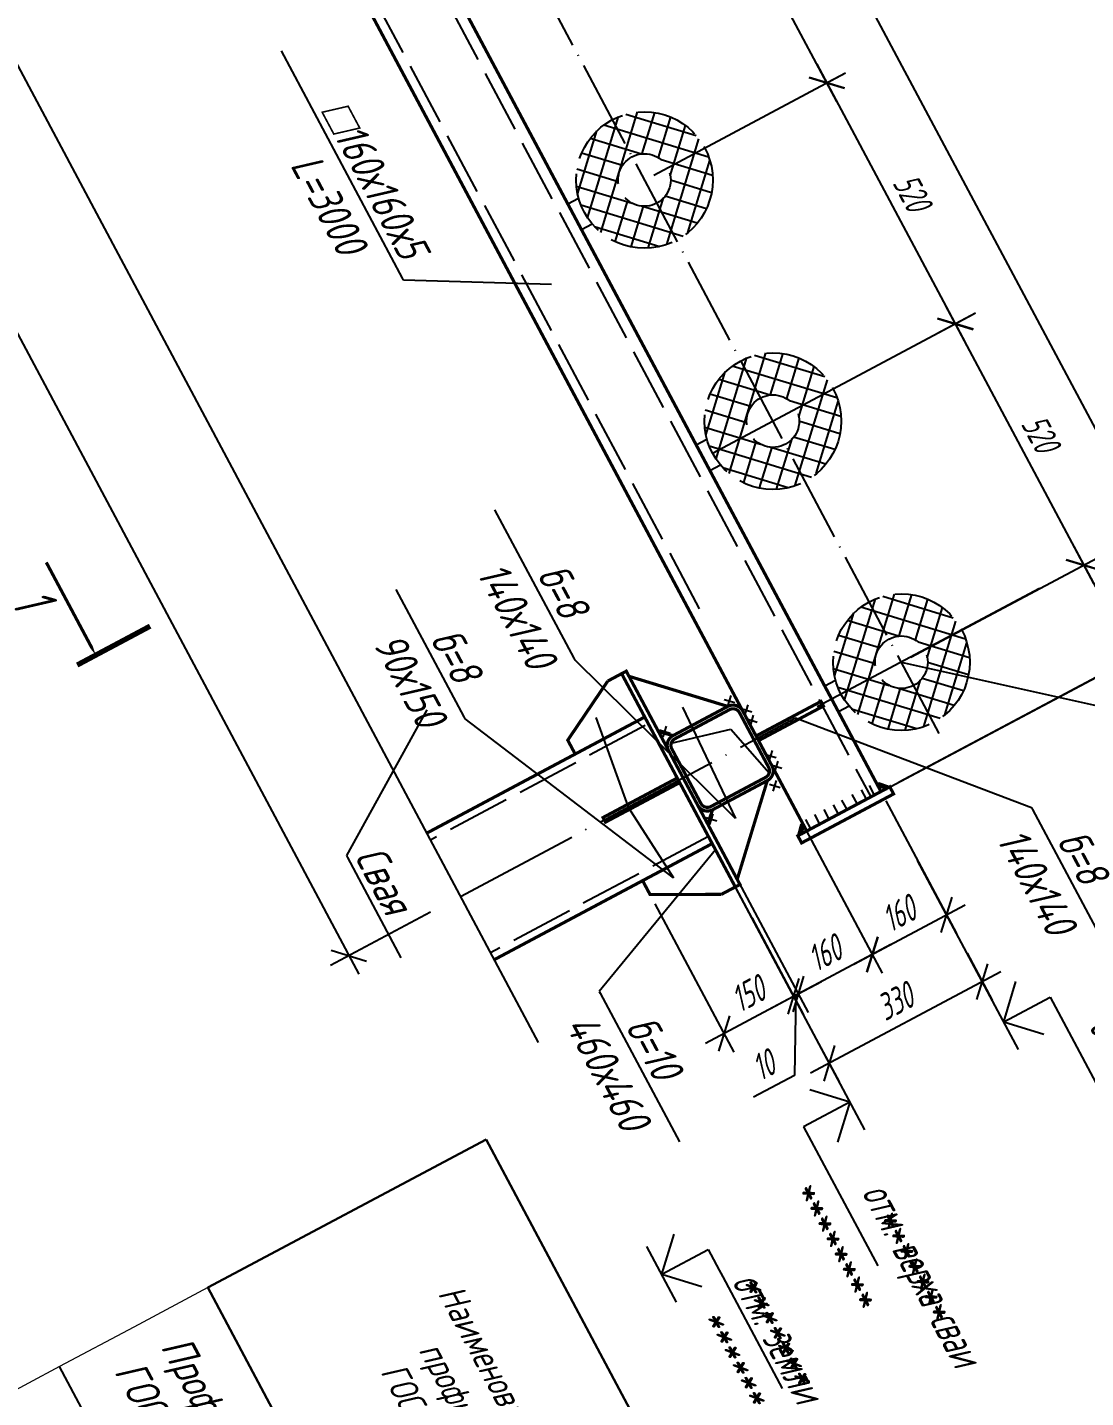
# Model space of a CAD drawing. Extents: x 5370511 to 5386565, y 1010429 to 1053793.
# Drawn here: x 5379282.2 to 5379382.9, y 1040914.9 to 1041045.3 of the extents above; entities that cross this region are included whole.
import ezdxf
from ezdxf import colors
from ezdxf.entities.mleader import LeaderData, LeaderLine
from ezdxf.enums import TextEntityAlignment as Align
from ezdxf.math import Vec2, Vec3

# ---------------------------------------------------------------- set-up
doc = ezdxf.new("R2010")
doc.units = 0
doc.header["$PDMODE"] = 32
doc.header["$PDSIZE"] = 0.3
doc.linetypes.add('ACAD_ISO02W100', pattern=[15, 12, -3])
doc.linetypes.add('ACAD_ISO04W100', pattern=[30, 24, -3, 0, -3])
doc.layers.get('0').update_dxf_attribs({"linetype": 'CONTINUOUS'})
doc.layers.get('DEFPOINTS').update_dxf_attribs({"linetype": 'CONTINUOUS'})
doc.layers.add('Строения', color=7, linetype='CONTINUOUS')
doc.styles.add('ГОСТ', font='gost_ful.shx', dxfattribs={"oblique": 15})
doc.styles.add('ГОСТ_НИПИ', font='gost_nipi.shx', dxfattribs={"oblique": 15})
doc.styles.add('ГОСТ_НИПИ_разм', font='gost_nipi.shx', dxfattribs={"width": 0.8, "oblique": 15, "height": 2.5})
doc.linetypes.add('земля', pattern='A,15,[35,ESKDSHAPES.SHX,S=1,R=0,X=0,Y=0],0.1', length=15.1)
doc.linetypes.add('Сварка3', pattern='A,2,[33,ESKDSHAPES.SHX,S=2,R=0,X=0,Y=0],2', length=4)
doc.dimstyles.new('Лист М20', dxfattribs={"dimtxt": 2.5, "dimasz": 2.5, "dimexe": 2, "dimexo": 1, "dimgap": 1, "dimtad": 1, "dimdec": 0, "dimlfac": 20, "dimzin": 0, "dimdsep": 46, "dimtxsty": 'ГОСТ_НИПИ_разм', "dimblk": 'OBLIQUE', "dimcen": 0.09, "dimdle": 2, "dimaunit": 1, "dimadec": 0, "dimazin": 0, "dimtfac": 1, "dimtdec": 0, "dimtofl": 0, "dimtmove": 1, "dimatfit": 3, "dimldrblk": 'NONE', "dimfxl": 1, "dimtolj": 1, "dimtzin": 0, "dimarcsym": 0})

# ---------------------------------------------------------------- blocks, each defined once
blk = doc.blocks.new('_Oblique')
at = {"color": 0, "linetype": 'ByBlock', "lineweight": -2}
blk.add_line((-0.5, -0.5), (0.5, 0.5), dxfattribs=at)
blk = doc.blocks.new('*D435')
at = {"color": 0, "lineweight": -2, "transparency": 16777216}
for p, q in [((5379294.61, 1041105.88), (5379324.88, 1041122.01)), ((5379394.59, 1040986.92), (5379322.17, 1041122.83)), ((5379365.14, 1040973.5), (5379395.41, 1040989.63))]:
    blk.add_line(p, q, dxfattribs=at)
at = {"layer": 'DEFPOINTS', "color": 0, "lineweight": 15, "transparency": 16777216}
for p in [(5379323.11, 1041121.07), (5379293.73, 1041105.41), (5379364.26, 1040973.03)]:
    blk.add_point(p, dxfattribs=at)
at = {"color": 0, "lineweight": -2, "transparency": 16777216, "xscale": 2.5, "yscale": 2.5, "zscale": 2.5}
for p, rotation in [((5379323.11, 1041121.07), 118.0491553040557), ((5379393.65, 1040988.69), 298.0491553040557)]:
    blk.add_blockref('_Oblique', p, dxfattribs=dict(at, rotation=rotation))
at = {"color": 0, "transparency": 16777216, "insert": (5379360.37, 1041055.94), "char_height": 2.5, "attachment_point": 5, "rotation": 298.0492, "style": 'ГОСТ_НИПИ_разм'}
blk.add_mtext('\\A1;3000', dxfattribs=at)
blk = doc.blocks.new('_None')
blk = doc.blocks.new('1')
at = {"ltscale": 0.35}
for p, q in [((3693.63, 708.17), (3694.38, 708.92)), ((3694.38, 708.17), (3693.63, 708.92))]:
    blk.add_line(p, q, dxfattribs=at)
blk = doc.blocks.new('*U421')
at = {"ltscale": 100}
for p, q in [((0, 0), (0, 5)), ((0, 0), (-2.83, 2.83)), ((0, 0), (2.83, 2.83)), ((-3, 0), (17.41, 0))]:
    blk.add_line(p, q, dxfattribs=at)
at = {"color": 1, "ltscale": 0.35, "insert": (-8.23, 9.9), "char_height": 3, "attachment_point": 3, "style": 'ГОСТ_НИПИ', "bg_fill": 3, "box_fill_scale": 1.5, "bg_fill_color": 256, "bg_fill_transparency": 0}
blk.add_mtext_dynamic_manual_height_columns('{\\C255;\\c16777215;*******}', width=12.6457, gutter_width=12.5, heights=[0], dxfattribs=at)
at = {"color": 1, "ltscale": 0.35, "insert": (-22.27, 4.26), "char_height": 3, "attachment_point": 3, "style": 'ГОСТ_НИПИ'}
blk.add_mtext_dynamic_manual_height_columns('{\\C255;\\c16777215;********}', width=16.2559, gutter_width=12.5, heights=[3.52], dxfattribs=at)
at = {"style": 'ГОСТ_НИПИ', "oblique": 15, "width": 0.8}
blk.add_attdef('СУФФИКС', (-22.35, 1.08), '', height=3, dxfattribs=at)
at = {"ltscale": 100}
blk.add_line((0, 5), (-15, 5), dxfattribs=at)
at = {"style": 'ГОСТ_НИПИ', "oblique": 15, "width": 0.8}
blk.add_attdef('УРОВЕНЬ', text='', height=3, dxfattribs=at).set_placement((-14.64, 7.98, -1), align=Align.MIDDLE)
blk = doc.blocks.new('*U422')
at = {"ltscale": 100}
for p, q in [((0, 0), (-2.83, -2.83)), ((0, 0), (0, -5)), ((0, 0), (2.83, -2.83)), ((-3, 0), (30.7, 0))]:
    blk.add_line(p, q, dxfattribs=at)
at = {"color": 1, "ltscale": 0.35, "insert": (-11.28, -0.1), "char_height": 3, "attachment_point": 3, "style": 'ГОСТ_НИПИ', "bg_fill": 3, "box_fill_scale": 1.5, "bg_fill_color": 256, "bg_fill_transparency": 0}
blk.add_mtext_dynamic_manual_height_columns('{\\C255;\\c16777215;*******}', width=12.6457, gutter_width=12.5, heights=[0], dxfattribs=at)
at = {"color": 1, "ltscale": 0.35, "insert": (-5.31, -5.74), "char_height": 3, "attachment_point": 3, "style": 'ГОСТ_НИПИ'}
blk.add_mtext_dynamic_manual_height_columns('{\\C255;\\c16777215;********}', width=16.2559, gutter_width=12.5, heights=[3.52], dxfattribs=at)
at = {"style": 'ГОСТ_НИПИ', "oblique": 15, "width": 0.8}
blk.add_attdef('СУФФИКС', (-5.39, -8.92), '', height=3, dxfattribs=at)
at = {"ltscale": 100}
blk.add_line((0, -5), (-15, -5), dxfattribs=at)
at = {"style": 'ГОСТ_НИПИ', "oblique": 15, "width": 0.8}
blk.add_attdef('УРОВЕНЬ', text='', height=3, dxfattribs=at).set_placement((-17.68, -2.02, -1), align=Align.MIDDLE)
blk = doc.blocks.new('*D438')
at = {"layer": 'DEFPOINTS', "color": 0, "lineweight": 15, "transparency": 16777216}
for p in [(5379363.42, 1040972.58), (5379356.34, 1040968.81), (5379362.6, 1040957.07)]:
    blk.add_point(p, dxfattribs=at)
at = {"layer": 'Строения', "color": 0, "lineweight": -2, "transparency": 16777216}
for p, q in [((5379363.89, 1040971.7), (5379370.61, 1040959.07)), ((5379356.81, 1040967.93), (5379363.54, 1040955.3)), ((5379371.44, 1040961.78), (5379360.83, 1040956.13))]:
    blk.add_line(p, q, dxfattribs=at)
at = {"layer": 'Строения', "color": 0, "lineweight": -2, "transparency": 16777216, "xscale": 2.5, "yscale": 2.5, "zscale": 2.5}
for p, rotation in [((5379369.67, 1040960.84), 28.04915530994105), ((5379362.6, 1040957.07), 208.0491553099411)]:
    blk.add_blockref('_Oblique', p, dxfattribs=dict(at, rotation=rotation))
at = {"layer": 'Строения', "color": 0, "transparency": 16777216, "insert": (5379365.08, 1040960.94), "char_height": 2.5, "attachment_point": 5, "rotation": 28.0492, "style": 'ГОСТ_НИПИ_разм'}
blk.add_mtext('\\A1;160', dxfattribs=at)
blk = doc.blocks.new('*D439')
at = {"color": 0, "lineweight": -2, "ltscale": 0.5, "transparency": 16777216}
for p, q in [((5379355.76, 1040969.9), (5379363.54, 1040955.3)), ((5379347.37, 1040968.68), (5379356.49, 1040951.55)), ((5379364.36, 1040958.01), (5379353.79, 1040952.37))]:
    blk.add_line(p, q, dxfattribs=at)
at = {"layer": 'DEFPOINTS', "color": 0, "lineweight": 15, "ltscale": 0.5, "transparency": 16777216}
for p in [(5379355.29, 1040970.78), (5379346.9, 1040969.56), (5379355.55, 1040953.32)]:
    blk.add_point(p, dxfattribs=at)
at = {"color": 0, "lineweight": -2, "ltscale": 0.5, "transparency": 16777216, "xscale": 2.5, "yscale": 2.5, "zscale": 2.5}
for p, rotation in [((5379362.6, 1040957.07), 28.04915530994105), ((5379355.55, 1040953.32), 208.0491553099411)]:
    blk.add_blockref('_Oblique', p, dxfattribs=dict(at, rotation=rotation))
at = {"color": 0, "ltscale": 0.5, "transparency": 16777216, "insert": (5379358.02, 1040957.18), "char_height": 2.5, "attachment_point": 5, "rotation": 28.0492, "style": 'ГОСТ_НИПИ_разм'}
blk.add_mtext('\\A1;160', dxfattribs=at)
blk = doc.blocks.new('*D440')
at = {"color": 0, "lineweight": -2, "ltscale": 0.5, "transparency": 16777216}
for p, q in [((5379346.93, 1040968.44), (5379356.05, 1040951.32)), ((5379347.37, 1040968.68), (5379356.49, 1040951.55)), ((5379355.55, 1040953.32), (5379357.76, 1040954.49)), ((5379355.11, 1040953.08), (5379352.91, 1040951.9)), ((5379355.55, 1040953.32), (5379355.11, 1040953.08)), ((5379355.33, 1040953.2), (5379355.19, 1040945.57)), ((5379355.19, 1040945.57), (5379351.29, 1040943.49))]:
    blk.add_line(p, q, dxfattribs=at)
at = {"layer": 'DEFPOINTS', "color": 0, "lineweight": 15, "ltscale": 0.5, "transparency": 16777216}
for p in [(5379346.46, 1040969.32), (5379346.9, 1040969.56), (5379355.11, 1040953.08)]:
    blk.add_point(p, dxfattribs=at)
at = {"color": 0, "lineweight": -2, "ltscale": 0.5, "transparency": 16777216, "xscale": 2.5, "yscale": 2.5, "zscale": 2.5}
for p, rotation in [((5379355.11, 1040953.08), 28.04915530994105), ((5379355.55, 1040953.32), 208.0491553099411)]:
    blk.add_blockref('_Oblique', p, dxfattribs=dict(at, rotation=rotation))
at = {"color": 0, "ltscale": 0.5, "transparency": 16777216, "insert": (5379352.19, 1040946.52), "char_height": 2.5, "attachment_point": 5, "rotation": 28.0492, "style": 'ГОСТ_НИПИ_разм'}
blk.add_mtext('\\A1;10', dxfattribs=at)
blk = doc.blocks.new('*D441')
at = {"color": 0, "lineweight": -2, "ltscale": 0.5, "transparency": 16777216}
for p, q in [((5379371.62, 1040957.19), (5379374, 1040952.71)), ((5379374.83, 1040955.42), (5379356.72, 1040945.77)), ((5379357.04, 1040949.43), (5379359.43, 1040944.95))]:
    blk.add_line(p, q, dxfattribs=at)
at = {"layer": 'DEFPOINTS', "color": 0, "lineweight": 15, "ltscale": 0.5, "transparency": 16777216}
for p in [(5379371.15, 1040958.08), (5379356.57, 1040950.31), (5379358.49, 1040946.71)]:
    blk.add_point(p, dxfattribs=at)
at = {"color": 0, "lineweight": -2, "ltscale": 0.5, "transparency": 16777216, "xscale": 2.5, "yscale": 2.5, "zscale": 2.5}
for p, rotation in [((5379373.06, 1040954.48), 28.04915530994105), ((5379358.49, 1040946.71), 208.0491553099411)]:
    blk.add_blockref('_Oblique', p, dxfattribs=dict(at, rotation=rotation))
at = {"color": 0, "ltscale": 0.5, "transparency": 16777216, "insert": (5379364.72, 1040952.58), "char_height": 2.5, "attachment_point": 5, "rotation": 28.0492, "style": 'ГОСТ_НИПИ_разм'}
blk.add_mtext('\\A1;330', dxfattribs=at)
blk = doc.blocks.new('*U419')
at = {"ltscale": 100}
for p, q in [((0, 0), (0, 5)), ((0, 0), (-2.83, 2.83)), ((0, 0), (2.83, 2.83)), ((3, 0), (-3, 0))]:
    blk.add_line(p, q, dxfattribs=at)
at = {"color": 1, "ltscale": 0.35, "insert": (4.07, 8.93), "char_height": 3, "attachment_point": 1, "style": 'ГОСТ_НИПИ', "bg_fill": 3, "box_fill_scale": 1.5, "bg_fill_color": 256, "bg_fill_transparency": 0}
blk.add_mtext_dynamic_manual_height_columns('{\\C255;\\c16777215;*******}', width=12.6457, gutter_width=12.5, heights=[0], dxfattribs=at)
at = {"color": 1, "ltscale": 0.35, "insert": (5.31, 4.26), "char_height": 3, "attachment_point": 1, "style": 'ГОСТ_НИПИ'}
blk.add_mtext_dynamic_manual_height_columns('{\\C255;\\c16777215;********}', width=16.2559, gutter_width=12.5, heights=[3.52], dxfattribs=at)
at = {"ltscale": 100}
blk.add_line((0, 5), (15, 5), dxfattribs=at)
at = {"style": 'ГОСТ_НИПИ', "oblique": 15, "width": 0.8}
blk.add_attdef('УРОВЕНЬ', text='', height=3, rotation=360, dxfattribs=at).set_placement((10.47, 7.01, -1), align=Align.MIDDLE)
blk.add_attdef('СУФФИКС', (5.39, 1.08), '', height=3, dxfattribs=at)
blk = doc.blocks.new('*U418')
at = {"lineweight": 30}
for p, q in [((0, 0), (185, 0)), ((0, -30), (0, 0)), ((40, -30), (0, -30))]:
    blk.add_line(p, q, dxfattribs=at)
at = {"lineweight": 20}
for p, q in [((0, -30), (0, -38)), ((0, -38), (0, -46)), ((0, -46), (0, -54)), ((0, -46), (0, -54))]:
    blk.add_line(p, q, dxfattribs=at)
at = {"lineweight": 20, "insert": (20, -14.2), "char_height": 2.5, "width": 40, "attachment_point": 5, "style": 'ГОСТ'}
blk.add_mtext('Наименование\\Pпрофиля\\PГОСТ, ТУ', dxfattribs=at)
blk = doc.blocks.new('*D428')
at = {"color": 0, "lineweight": -2, "transparency": 16777216}
for p, q in [((5379383.66, 1040992.37), (5379369.55, 1041018.86)), ((5379347.39, 1041004.79), (5379372.25, 1041018.04)), ((5379366.25, 1040985.36), (5379384.49, 1040995.07))]:
    blk.add_line(p, q, dxfattribs=at)
at = {"layer": 'DEFPOINTS', "color": 0, "lineweight": 15, "transparency": 16777216}
for p in [(5379370.49, 1041017.09), (5379346.51, 1041004.32), (5379365.36, 1040984.89)]:
    blk.add_point(p, dxfattribs=at)
at = {"color": 0, "lineweight": -2, "transparency": 16777216, "xscale": 2.5, "yscale": 2.5, "zscale": 2.5}
for p, rotation in [((5379370.49, 1041017.09), 118.0491553040557), ((5379382.72, 1040994.13), 298.0491553040557)]:
    blk.add_blockref('_Oblique', p, dxfattribs=dict(at, rotation=rotation))
at = {"color": 0, "transparency": 16777216, "insert": (5379378.59, 1041006.67), "char_height": 2.5, "attachment_point": 5, "rotation": 298.0492, "style": 'ГОСТ_НИПИ_разм'}
blk.add_mtext('\\A1;520', dxfattribs=at)
blk = doc.blocks.new('*D429')
at = {"color": 0, "lineweight": -2, "transparency": 16777216}
for p, q in [((5379381.78, 1040995.9), (5379388.35, 1040983.57)), ((5379366.25, 1040985.36), (5379384.49, 1040995.07)), ((5379364.31, 1040973.03), (5379389.17, 1040986.28))]:
    blk.add_line(p, q, dxfattribs=at)
at = {"layer": 'DEFPOINTS', "color": 0, "lineweight": 15, "transparency": 16777216}
for p in [(5379365.36, 1040984.89), (5379387.41, 1040985.34), (5379363.43, 1040972.56)]:
    blk.add_point(p, dxfattribs=at)
at = {"color": 0, "lineweight": -2, "transparency": 16777216, "xscale": 2.5, "yscale": 2.5, "zscale": 2.5}
for p, rotation in [((5379382.72, 1040994.13), 118.0491553040557), ((5379387.41, 1040985.34), 298.0491553040557)]:
    blk.add_blockref('_Oblique', p, dxfattribs=dict(at, rotation=rotation))
at = {"color": 0, "transparency": 16777216, "insert": (5379387.05, 1040990.79), "char_height": 2.5, "attachment_point": 5, "rotation": 298.0492, "style": 'ГОСТ_НИПИ_разм'}
blk.add_mtext('\\A1;200', dxfattribs=at)
blk = doc.blocks.new('*D430')
at = {"color": 0, "lineweight": -2, "transparency": 16777216}
for p, q in [((5379341.8, 1041031.25), (5379360.04, 1041040.97)), ((5379357.33, 1041041.79), (5379371.44, 1041015.32)), ((5379372.41, 1041018.1), (5379368.73, 1041016.14))]:
    blk.add_line(p, q, dxfattribs=at)
at = {"layer": 'DEFPOINTS', "color": 0, "lineweight": 15, "transparency": 16777216}
for p in [(5379340.91, 1041030.78), (5379373.29, 1041018.57), (5379370.5, 1041017.08)]:
    blk.add_point(p, dxfattribs=at)
at = {"color": 0, "lineweight": -2, "transparency": 16777216, "xscale": 2.5, "yscale": 2.5, "zscale": 2.5}
for p, rotation in [((5379358.27, 1041040.03), 118.0491553040557), ((5379370.5, 1041017.08), 298.0491553040557)]:
    blk.add_blockref('_Oblique', p, dxfattribs=dict(at, rotation=rotation))
at = {"color": 0, "transparency": 16777216, "insert": (5379366.37, 1041029.61), "char_height": 2.5, "attachment_point": 5, "rotation": 298.0492, "style": 'ГОСТ_НИПИ_разм'}
blk.add_mtext('\\A1;520', dxfattribs=at)
blk = doc.blocks.new('*D431')
at = {"color": 0, "lineweight": -2, "transparency": 16777216}
for p, q in [((5379359.21, 1041038.26), (5379345.1, 1041064.74)), ((5379329.57, 1041054.19), (5379347.81, 1041063.91)), ((5379358.37, 1041040.08), (5379360.04, 1041040.97))]:
    blk.add_line(p, q, dxfattribs=at)
at = {"layer": 'DEFPOINTS', "color": 0, "lineweight": 15, "transparency": 16777216}
for p in [(5379346.05, 1041062.97), (5379328.69, 1041053.72), (5379357.49, 1041039.61)]:
    blk.add_point(p, dxfattribs=at)
at = {"color": 0, "lineweight": -2, "transparency": 16777216, "xscale": 2.5, "yscale": 2.5, "zscale": 2.5}
for p, rotation in [((5379346.05, 1041062.97), 118.0491553040557), ((5379358.27, 1041040.03), 298.0491553040557)]:
    blk.add_blockref('_Oblique', p, dxfattribs=dict(at, rotation=rotation))
at = {"color": 0, "transparency": 16777216, "insert": (5379354.14, 1041052.56), "char_height": 2.5, "attachment_point": 5, "rotation": 298.0492, "style": 'ГОСТ_НИПИ_разм'}
blk.add_mtext('\\A1;520', dxfattribs=at)
blk = doc.blocks.new('*D433')
at = {"color": 0, "lineweight": -2, "transparency": 16777216}
for p, q in [((5379341.92, 1040961.89), (5379349.43, 1040947.79)), ((5379351.15, 1040960.52), (5379356.05, 1040951.32)), ((5379356.88, 1040954.02), (5379346.73, 1040948.61))]:
    blk.add_line(p, q, dxfattribs=at)
at = {"layer": 'DEFPOINTS', "color": 0, "lineweight": 15, "transparency": 16777216}
for p in [(5379341.45, 1040962.77), (5379350.68, 1040961.41), (5379348.49, 1040949.55)]:
    blk.add_point(p, dxfattribs=at)
at = {"color": 0, "lineweight": -2, "transparency": 16777216, "xscale": 2.5, "yscale": 2.5, "zscale": 2.5}
for p, rotation in [((5379355.11, 1040953.08), 28.04915530994105), ((5379348.49, 1040949.55), 208.0491553099411)]:
    blk.add_blockref('_Oblique', p, dxfattribs=dict(at, rotation=rotation))
at = {"color": 0, "transparency": 16777216, "insert": (5379350.74, 1040953.3), "char_height": 2.5, "attachment_point": 5, "rotation": 28.0492, "style": 'ГОСТ_НИПИ_разм'}
blk.add_mtext('\\A1;150', dxfattribs=at)
blk = doc.blocks.new('*D1070')
at = {"color": 0, "lineweight": -2, "transparency": 16777216}
for p, q in [((5379249.08, 1041095.23), (5379239.56, 1041090.16)), ((5379240.38, 1041092.86), (5379313.73, 1040955.19)), ((5379320.55, 1040961.09), (5379311.03, 1040956.02))]:
    blk.add_line(p, q, dxfattribs=at)
at = {"layer": 'DEFPOINTS', "color": 0, "lineweight": 15, "transparency": 16777216}
for p in [(5379249.96, 1041095.7), (5379321.43, 1040961.56), (5379312.79, 1040956.96)]:
    blk.add_point(p, dxfattribs=at)
at = {"color": 0, "lineweight": -2, "transparency": 16777216, "xscale": 2.5, "yscale": 2.5, "zscale": 2.5}
for p, rotation in [((5379241.32, 1041091.1), 118.0491553040555), ((5379312.79, 1040956.96), 298.0491553040555)]:
    blk.add_blockref('_Oblique', p, dxfattribs=dict(at, rotation=rotation))
at = {"color": 0, "transparency": 16777216, "insert": (5379279.04, 1041025.09), "char_height": 2.5, "attachment_point": 5, "rotation": 298.0492, "style": 'ГОСТ_НИПИ_разм'}
blk.add_mtext('\\A1;3040', dxfattribs=at)

msp = doc.modelspace()

# ---------------------------------------------------------------- hatches: boundary and pattern name
h = msp.add_hatch()
h.set_pattern_fill('ANSI37', color=253, scale=0.5, angle=-61.95084)
h.set_pattern_definition([(343.049155, (5380943.2475, 1043568.6107), (0.4628375, 1.5185314), []), (73.049155, (5380943.2475, 1043568.6107), (-1.5185314, 0.4628375), [])])
h.paths.add_polyline_path([(5379337.849, 1041036.529, 1), (5379343.962, 1041025.056, 1)])
h.paths.add_polyline_path([(5379342.081, 1041028.586, -1), (5379339.73, 1041032.999, -1)], flags=16)
h = msp.add_hatch()
h.set_pattern_fill('ANSI37', color=253, scale=0.5, angle=-61.95084)
h.set_pattern_definition([(343.049155, (5380955.4638, 1043545.678), (0.4628375, 1.5185314), []), (73.049155, (5380955.4638, 1043545.678), (-1.5185314, 0.4628375), [])])
h.paths.add_polyline_path([(5379350.065, 1041013.596, 1), (5379356.178, 1041002.123, 1)])
h.paths.add_polyline_path([(5379354.297, 1041005.654, -1), (5379351.946, 1041010.066, -1)], flags=16)
h = msp.add_hatch()
h.set_pattern_fill('ANSI37', color=253, scale=0.5, angle=-61.95084)
h.set_pattern_definition([(343.049155, (5380967.6994, 1043522.7184), (0.4628375, 1.5185314), []), (73.049155, (5380967.6994, 1043522.7184), (-1.5185314, 0.4628375), [])])
h.paths.add_polyline_path([(5379362.301, 1040990.637, 1), (5379368.414, 1040979.164, 1)])
h.paths.add_polyline_path([(5379366.533, 1040982.694, -1), (5379364.182, 1040987.107, -1)], flags=16)

# ---------------------------------------------------------------- linework, layer by layer
at = {"linetype": 'ACAD_ISO04W100', "ltscale": 0.35}
msp.add_line((5379368.964, 1040978.115), (5379300.425, 1041106.887), dxfattribs=at)
at = {"linetype": 'ACAD_ISO04W100'}
msp.add_line((5379357.338, 1040980.672), (5379378.501, 1040991.948), dxfattribs=at)
at = {"linetype": 'Сварка3', "lineweight": 9, "ltscale": 0.5}
for p, q in [((5379342.695, 1040977.447), (5379339.445, 1040983.546)), ((5379357.715, 1040981.157), (5379351.537, 1040977.865)), ((5379340.932, 1040979.664), (5379334.325, 1040976.144)), ((5379348.847, 1040980.681), (5379343.596, 1040977.883)), ((5379351.772, 1040977.424), (5379357.95, 1040980.715))]:
    msp.add_line(p, q, dxfattribs=at)
at = {"linetype": 'ACAD_ISO04W100', "ltscale": 0.5}
msp.add_line((5379323.405, 1040962.592), (5379355.303, 1040979.588), dxfattribs=at)
for p, q in [((5379343.464, 1040977.184), (5379349.122, 1040978.524)), ((5379349.122, 1040978.524), (5379352.785, 1040974.343)), ((5379304.07, 1040882.546), (5379285.261, 1040917.847))]:
    msp.add_line(p, q)
at = {"ltscale": 0.35}
for p, q in [((5379362.794, 1040972.248), (5379362.315, 1040973.147)), ((5379360.191, 1040970.862), (5379359.712, 1040971.76)), ((5379361.174, 1040971.385), (5379360.695, 1040972.284)), ((5379362.05, 1040971.852), (5379361.571, 1040972.751)), ((5379357.615, 1040969.489), (5379357.137, 1040970.388)), ((5379358.492, 1040969.956), (5379358.013, 1040970.855)), ((5379359.368, 1040970.423), (5379358.889, 1040971.322)), ((5379356.739, 1040969.022), (5379356.26, 1040969.921))]:
    msp.add_line(p, q, dxfattribs=at)
at = {"linetype": 'ACAD_ISO02W100', "ltscale": 0.5}
for points in [[(5379276.309, 1041121.033), (5379346.82, 1040988.695)], [(5379283.45, 1041120.342), (5379362.452, 1040972.067)]]:
    msp.add_lwpolyline(points, dxfattribs=at)
at = {"ltscale": 0.5}
for points, const_width in [([(5379283.905, 1041104.799), (5379356.357, 1040968.819), (5379363.417, 1040972.581), (5379309.819, 1041073.176)], 0.3), ([(5379339.445, 1040983.546), (5379339.445, 1040983.546), (5379348.847, 1040980.681), (5379348.847, 1040980.681), (5379343.64, 1040977.906), (5379342.258, 1040978.268)], 0.3), ([(5379363.106, 1040973.26), (5379364.089, 1040972.922)], 0.5), ([(5379355.967, 1040969.456), (5379355.699, 1040968.452)], 0.5)]:
    msp.add_lwpolyline(points, dxfattribs=dict(at, const_width=const_width))
at = {"color": 253}
for points in [[(5379334.65, 1041029.026), (5379333.636, 1041028.485)], [(5379335.95, 1041026.586), (5379334.936, 1041026.046)], [(5379346.866, 1041006.093), (5379345.853, 1041005.553)], [(5379348.166, 1041003.654), (5379347.152, 1041003.114)], [(5379359.102, 1040983.133), (5379358.088, 1040982.593)], [(5379360.402, 1040980.694), (5379359.388, 1040980.154)]]:
    msp.add_lwpolyline(points, dxfattribs=at)
at = {"ltscale": 0.35}
msp.add_lwpolyline([(5379288.706, 1040985.559, 0, 1.76, 0), (5379286.355, 1040989.972, 0.3, 0.3, 0), (5379284.004, 1040994.384, 0.3, 0.3, 0)], format="xyseb", dxfattribs=at)
at = {"ltscale": 0.35, "const_width": 0.5}
msp.add_lwpolyline([(5379293.882, 1040988.317), (5379286.941, 1040984.618)], dxfattribs=at)
at = {"color": 0, "linetype": 'ByBlock', "lineweight": -2, "ltscale": 100, "const_width": 0.3}
for points in [[(5379352.609, 1040973.62), (5379347.402, 1040970.846, -0.4142136), (5379345.982, 1040971.279), (5379343.207, 1040976.486, -0.4142136), (5379343.64, 1040977.906), (5379348.847, 1040980.681, -0.4142136), (5379350.268, 1040980.248), (5379353.042, 1040975.041, -0.4142136)], [(5379352.444, 1040973.929), (5379347.237, 1040971.155, -0.4142136), (5379346.29, 1040971.444), (5379343.516, 1040976.651, -0.4142136), (5379343.805, 1040977.597), (5379349.012, 1040980.372, -0.4142136), (5379349.959, 1040980.083), (5379352.733, 1040974.876, -0.4142136)]]:
    msp.add_lwpolyline(points, format="xyb", close=True, dxfattribs=at)
at = {"const_width": 0.3}
msp.add_lwpolyline([(5379357.95, 1040980.715), (5379357.715, 1040981.157), (5379351.537, 1040977.865), (5379351.772, 1040977.424)], close=True, dxfattribs=at)
at = {"ltscale": 0.5, "const_width": 0.3}
msp.add_lwpolyline([(5379355.508, 1040968.366), (5379355.87, 1040967.687), (5379364.622, 1040972.35), (5379364.26, 1040973.029)], close=True, dxfattribs=at)
at = {"color": 253, "linetype": 'ACAD_ISO02W100', "ltscale": 0.5}
for centre, radius in [((5379340.913, 1041030.778), 6.5), ((5379340.913, 1041030.778), 2.5), ((5379353.139, 1041007.832), 6.5), ((5379353.139, 1041007.832), 2.5), ((5379365.365, 1040984.886), 6.5), ((5379365.365, 1040984.886), 2.5)]:
    msp.add_circle(centre, radius, dxfattribs=at)
at = {"layer": 'Строения', "linetype": 'земля'}
msp.add_line((5379241.86, 1041115.638), (5379330.801, 1040948.71), dxfattribs=at)
at = {"layer": 'Строения', "const_width": 0.3}
for points in [[(5379338.745, 1040983.797), (5379337.422, 1040983.091)], [(5379340.944, 1040979.671), (5379334.325, 1040976.144), (5379333.619, 1040977.468), (5379337.422, 1040983.091)]]:
    msp.add_lwpolyline(points, dxfattribs=at)

# ---------------------------------------------------------------- block references
at = {"xscale": -1, "rotation": 298.0491553101125}
for p in [(5380460.718, 1037387.894), (5380462.325, 1037387.023), (5380462.855, 1037386.029), (5380454.567, 1037384.989), (5380464.65, 1037382.66), (5380465.184, 1037381.658), (5380465.022, 1037379.817)]:
    msp.add_blockref('1', p, dxfattribs=at)
at = {"layer": 'Строения'}
ref = msp.add_blockref('*U421', (5379375.096, 1040950.662), dxfattribs=dict(at, xscale=-1, rotation=298.0491553101125))
ref.add_attrib('УРОВЕНЬ', 'отм. верха опоры', dxfattribs={"layer": '0', "height": 3, "rotation": 298.04916, "style": 'ГОСТ_НИПИ', "oblique": 15, "width": 0.8}).set_placement((5379389.023, 1040941.497, -1), align=Align.MIDDLE)

# ---------------------------------------------------------------- texts
at = {"style": 'ГОСТ', "oblique": 15, "width": 0.8}
msp.add_text('1', height=4, rotation=298.04916, dxfattribs=at).set_placement((5379280.612, 1040990.58))
note = msp.add_mtext_dynamic_manual_height_columns('Профиль замкнутый \\P', width=34.37434, gutter_width=0, heights=[10.544, 0], dxfattribs=dict(insert=(5379297.479, 1040921.15), char_height=3, attachment_point=1, rotation=298.04916, style='ГОСТ_НИПИ'))
for column, words in zip(note.columns.linked_columns, ['ГОСТ 30245-2003']):
    column.text = words

# ---------------------------------------------------------------- dimensions: what is measured, and where the dimension line sits
for base, p1, p2, angle, picture, middle in [((5379323.112, 1041121.069), (5379364.26, 1040973.029), (5379293.725, 1041105.411), 118.04916, '*D435', (5379360.365, 1041055.936)), ((5379312.792, 1040956.958), (5379249.963, 1041095.703), (5379321.434, 1040961.563), 298.04916, '*D1070', (5379279.042, 1041025.086)), ((5379346.045, 1041062.973), (5379357.488, 1041039.61), (5379328.687, 1041053.724), 298.04916, '*D431', (5379354.144, 1041052.558)), ((5379370.497, 1041017.08), (5379340.913, 1041030.778), (5379373.289, 1041018.568), 298.04916, '*D430', (5379366.37, 1041029.612)), ((5379370.489, 1041017.095), (5379365.365, 1040984.886), (5379346.512, 1041004.32), 298.04916, '*D428', (5379378.592, 1041006.673))]:
    dim = msp.add_linear_dim(base=base, p1=p1, p2=p2, angle=angle, dimstyle='Лист М20')
    dim.commit()
    dim.dimension.update_dxf_attribs({"geometry": picture, "text_midpoint": middle})
dim = msp.add_linear_dim(base=(5379387.409, 1040985.339), p1=(5379365.365, 1040984.886), p2=(5379363.432, 1040972.563), angle=118.04916, text='200', dimstyle='Лист М20')
dim.commit()
dim.dimension.update_dxf_attribs({"geometry": '*D429', "text_midpoint": (5379385.066, 1040989.736), "dimtype": 160})

# ---------------------------------------------------------------- leaders
at = {"ltscale": 0.35}
ml = msp.add_multileader_mtext('Standard', dxfattribs=at)
ml.set_content('{\\fArial|b0|i0|c204|p34;□}160х160х5\\PL=3000', color=256, style='ГОСТ_НИПИ')
ml.set_leader_properties()
ml.set_arrow_properties(name='NONE')
ml.build(insert=Vec2(0, 0))
ml.multileader.update_dxf_attribs({"text_left_attachment_type": 6, "text_right_attachment_type": 6, "dogleg_length": 0.2, "arrow_head_size": 0.2})
ctx = ml.context
ctx.base_point, ctx.char_height, ctx.arrow_head_size, ctx.landing_gap_size, ctx.plane_origin, ctx.plane_x_axis, ctx.plane_y_axis = Vec3(5379306.889, 1041042.093), 3, 0.2, 0.2, Vec3(5379437.915, 1040850.329), Vec3(0.4702289, -0.8825445), Vec3(0.8825445, 0.4702289)
ctx.left_attachment, ctx.right_attachment, ctx.text_align_type = 6, 6, 1
notes = []
notes.append((ctx, [(0, (1, 1, 0), (5379317.992, 1041021.255), (-0.4702289, 0.8825445), 0.2, [(0, [(5379332.062, 1041020.833)], 0, [])])]))
ctx.mtext.insert, ctx.mtext.text_direction, ctx.mtext.rotation, ctx.mtext.alignment, ctx.mtext.flow_direction = Vec3(5379316.59, 1041031.541), Vec3(0.4702289, -0.8825445), 5.2019391, 2, 5
ml = msp.add_multileader_mtext('Standard')
ml.set_content('Свая ', color=256, style='ГОСТ_НИПИ')
ml.set_leader_properties()
ml.set_arrow_properties(name='NONE')
ml.build(insert=Vec2(0, 0))
ml.multileader.update_dxf_attribs({"text_left_attachment_type": 6, "text_right_attachment_type": 6, "dogleg_length": 0.2, "arrow_head_size": 0.2})
ctx = ml.context
ctx.base_point, ctx.char_height, ctx.arrow_head_size, ctx.landing_gap_size, ctx.plane_origin, ctx.plane_x_axis, ctx.plane_y_axis = Vec3(5379312.649, 1040966.305), 3, 0.2, 0.2, Vec3(5379296.661, 1040970.225), Vec3(0.4702289, -0.8825445), Vec3(0.8825445, 0.4702289)
ctx.left_attachment, ctx.right_attachment = 6, 6
notes.append((ctx, [(0, (1, 1, 0), (5379312.555, 1040966.481), (0.4702289, -0.8825445), 0.2, [(0, [(5379320.219, 1040980.346)], 0, [])])]))
ctx.mtext.insert, ctx.mtext.text_direction, ctx.mtext.rotation, ctx.mtext.flow_direction = Vec3(5379315.92, 1040967.821), Vec3(0.4702289, -0.8825445), 5.2019391, 5
for ctx, leaders in notes:
    for number, flags, end, landing, length, lines in leaders:
        leader = LeaderData()
        leader.index, (leader.has_last_leader_line, leader.has_dogleg_vector, leader.attachment_direction) = number, flags
        leader.last_leader_point, leader.dogleg_vector, leader.dogleg_length = Vec3(end), Vec3(landing), length
        for number, points, colour, breaks in lines:
            line = LeaderLine()
            line.index, line.vertices, line.color, line.breaks = number, Vec3.list(points), colors.encode_raw_color(colour), breaks
            leader.lines.append(line)
        ctx.leaders.append(leader)

# ---------------------------------------------------------------- next in the draw order: block references
at = {"layer": 'Строения'}
ref = msp.add_blockref('*U422', (5379360.467, 1040943.03), dxfattribs=dict(at, xscale=-1, rotation=298.0491553101125))
ref.add_attrib('УРОВЕНЬ', 'отм. верха сваи', dxfattribs={"layer": '0', "height": 3, "rotation": 298.04916, "style": 'ГОСТ_НИПИ', "oblique": 15, "width": 0.8}).set_placement((5379367, 1040926.476, -1), align=Align.MIDDLE)

# ---------------------------------------------------------------- next in the draw order: linework, layer by layer
at = {"linetype": 'ACAD_ISO02W100', "ltscale": 0.5}
for p, q in [((5379340.992, 1040978.848), (5379320.551, 1040967.949)), ((5379347.01, 1040968.285), (5379326.259, 1040957.236))]:
    msp.add_line(p, q, dxfattribs=at)
at = {"linetype": 'Сварка3', "lineweight": 9, "ltscale": 0.5}
for p, q in [((5379344.036, 1040973.868), (5379336.975, 1040970.106)), ((5379337.21, 1040969.665), (5379344.271, 1040973.427)), ((5379347.402, 1040970.846), (5379352.609, 1040973.62)), ((5379349.945, 1040963.84), (5379346.639, 1040970.045)), ((5379340.743, 1040964.097), (5379347.362, 1040967.624))]:
    msp.add_line(p, q, dxfattribs=at)
at = {"const_width": 0.3}
for points in [[(5379339.187, 1040984.032), (5379350.002, 1040963.733), (5379349.561, 1040963.498), (5379338.745, 1040983.797)], [(5379344.271, 1040973.427), (5379344.036, 1040973.868), (5379336.975, 1040970.106), (5379337.21, 1040969.665)]]:
    msp.add_lwpolyline(points, close=True, dxfattribs=at)
at = {"linetype": 'Сварка3', "ltscale": 0.5}
msp.add_lwpolyline([(5379338.745, 1040983.797), (5379349.561, 1040963.498)], dxfattribs=at)
at = {"ltscale": 0.5, "const_width": 0.3}
msp.add_lwpolyline([(5379349.743, 1040964.219), (5379349.743, 1040964.219), (5379352.609, 1040973.62), (5379352.609, 1040973.62), (5379347.402, 1040970.846), (5379346.931, 1040969.497)], dxfattribs=at)
at = {"layer": 'Строения', "const_width": 0.3}
for points in [[(5379340.944, 1040979.671), (5379320.195, 1040968.616)], [(5379347.362, 1040967.624), (5379326.614, 1040956.569)], [(5379347.362, 1040967.624), (5379340.743, 1040964.097), (5379341.449, 1040962.773), (5379348.237, 1040962.793)], [(5379349.561, 1040963.498), (5379348.237, 1040962.793)]]:
    msp.add_lwpolyline(points, dxfattribs=at)

# ---------------------------------------------------------------- next in the draw order: block references
at = {"xscale": -1, "rotation": 298.0491553101125}
msp.add_blockref('1', (5380459.005, 1037376.658), dxfattribs=at)
at = {"layer": 'Строения', "rotation": 298.0491553101125}
msp.add_blockref('*U419', (5379342.562, 1040926.638), dxfattribs=at).add_auto_attribs({'УРОВЕНЬ': 'отм. земли'})

# ---------------------------------------------------------------- next in the draw order: dimensions: what is measured, and where the dimension line sits
at = {"ltscale": 0.5}
for base, p1, p2, picture, middle in [((5379355.553, 1040953.315), (5379355.292, 1040970.784), (5379346.899, 1040969.558), '*D439', (5379358.018, 1040957.178)), ((5379358.486, 1040946.713), (5379371.146, 1040958.075), (5379356.57, 1040950.309), '*D441', (5379364.716, 1040952.582))]:
    dim = msp.add_linear_dim(base=base, p1=p1, p2=p2, angle=28.04916, dimstyle='Лист М20', dxfattribs=at)
    dim.commit()
    dim.dimension.update_dxf_attribs({"geometry": picture, "text_midpoint": middle})
dim = msp.add_linear_dim(base=(5379355.112, 1040953.08), p1=(5379346.899, 1040969.558), p2=(5379346.457, 1040969.323), angle=28.04916, dimstyle='Лист М20', dxfattribs=at)
dim.commit()
dim.dimension.update_dxf_attribs({"geometry": '*D440', "text_midpoint": (5379354.311, 1040945.099), "dimtype": 160})
dim = msp.add_linear_dim(base=(5379348.492, 1040949.553), p1=(5379350.676, 1040961.406), p2=(5379341.449, 1040962.773), angle=28.04916, dimstyle='Лист М20')
dim.commit()
dim.dimension.update_dxf_attribs({"geometry": '*D433', "text_midpoint": (5379350.744, 1040953.302)})
at = {"layer": 'Строения'}
dim = msp.add_linear_dim(base=(5379362.599, 1040957.069), p1=(5379363.417, 1040972.581), p2=(5379356.343, 1040968.811), angle=28.04916, dimstyle='Лист М20', dxfattribs=at)
dim.commit()
dim.dimension.update_dxf_attribs({"geometry": '*D438', "text_midpoint": (5379366.136, 1040958.954), "dimtype": 160})

# ---------------------------------------------------------------- next in the draw order: leaders
ml = msp.add_multileader_mtext('Standard')
ml.set_content('б=8\\P140х140', color=256, style='ГОСТ_НИПИ')
ml.set_leader_properties()
ml.set_arrow_properties(name='NONE')
ml.build(insert=Vec2(0, 0))
ml.multileader.update_dxf_attribs({"text_left_attachment_type": 6, "text_right_attachment_type": 6, "dogleg_length": 0.2, "arrow_head_size": 0.2})
ctx = ml.context
ctx.base_point, ctx.char_height, ctx.arrow_head_size, ctx.landing_gap_size, ctx.plane_origin, ctx.plane_x_axis, ctx.plane_y_axis = Vec3(5379327.002, 1040998.808), 3, 0.2, 0.2, Vec3(5379337.468, 1040828.955), Vec3(0.4702289, -0.8825445), Vec3(0.8825445, 0.4702289)
ctx.left_attachment, ctx.right_attachment, ctx.text_align_type = 6, 6, 1
notes = []
notes.append((ctx, [(1, (1, 1, 0), (5379334.317, 1040985.08), (-0.4702289, 0.8825445), 0.2, [(0, [(5379344.522, 1040980.601), (5379349.583, 1040970.001)], 0, [])])]))
ctx.mtext.insert, ctx.mtext.text_direction, ctx.mtext.rotation, ctx.mtext.alignment, ctx.mtext.flow_direction = Vec3(5379334.487, 1040992.417), Vec3(0.4702289, -0.8825445), 5.2019391, 2, 5
ml = msp.add_multileader_mtext('Standard')
ml.set_content('б=8\\P90х150', color=256, style='ГОСТ_НИПИ')
ml.set_leader_properties()
ml.set_arrow_properties(name='NONE')
ml.build(insert=Vec2(0, 0))
ml.multileader.update_dxf_attribs({"text_left_attachment_type": 6, "text_right_attachment_type": 6, "dogleg_length": 0.2, "arrow_head_size": 0.2})
ctx = ml.context
ctx.base_point, ctx.char_height, ctx.arrow_head_size, ctx.landing_gap_size, ctx.plane_origin, ctx.plane_x_axis, ctx.plane_y_axis = Vec3(5379317.331, 1040991.73), 3, 0.2, 0.2, Vec3(5379326.997, 1040823.376), Vec3(0.4702289, -0.8825445), Vec3(0.8825445, 0.4702289)
ctx.left_attachment, ctx.right_attachment, ctx.text_align_type = 6, 6, 1
notes.append((ctx, [(1, (1, 1, 0), (5379323.846, 1040979.502), (-0.4702289, 0.8825445), 0.2, [(2, [(5379336.283, 1040979.63), (5379339.354, 1040971.09), (5379343.695, 1040964.368)], 0, [])])]))
ctx.mtext.insert, ctx.mtext.text_direction, ctx.mtext.rotation, ctx.mtext.alignment, ctx.mtext.flow_direction = Vec3(5379324.317, 1040986.275), Vec3(0.4702289, -0.8825445), 5.2019391, 2, 5
ml = msp.add_multileader_mtext('Standard')
ml.set_content('Проект. трубопровод \\PДу80 (6 шт.)', color=256, style='ГОСТ_НИПИ')
ml.set_leader_properties()
ml.set_arrow_properties(name='NONE')
ml.build(insert=Vec2(0, 0))
ml.multileader.update_dxf_attribs({"text_left_attachment_type": 6, "text_right_attachment_type": 6, "dogleg_length": 0.2, "arrow_head_size": 0.2})
ctx = ml.context
ctx.base_point, ctx.char_height, ctx.arrow_head_size, ctx.landing_gap_size, ctx.plane_origin, ctx.plane_x_axis, ctx.plane_y_axis = Vec3(5379391.354, 1040978.959), 3, 0.2, 0.2, Vec3(5379401.656, 1040904.843), Vec3(0.4702289, -0.8825445), Vec3(0.8825445, 0.4702289)
ctx.left_attachment, ctx.right_attachment, ctx.text_align_type = 6, 6, 1
notes.append((ctx, [(1, (1, 1, 0), (5379391.26, 1040979.135), (0.4702289, -0.8825445), 0.2, [(0, [(5379365.357, 1040984.9)], 0, [])])]))
ctx.mtext.insert, ctx.mtext.text_direction, ctx.mtext.rotation, ctx.mtext.alignment, ctx.mtext.flow_direction = Vec3(5379402.812, 1040965.657), Vec3(0.4702289, -0.8825445), 5.2019391, 2, 5
ml = msp.add_multileader_mtext('Standard')
ml.set_content('б=8\\P140х140', color=256, style='ГОСТ_НИПИ')
ml.set_leader_properties()
ml.set_arrow_properties(name='NONE')
ml.build(insert=Vec2(0, 0))
ml.multileader.update_dxf_attribs({"text_left_attachment_type": 6, "text_right_attachment_type": 6, "dogleg_length": 0.2, "arrow_head_size": 0.2})
ctx = ml.context
ctx.base_point, ctx.char_height, ctx.arrow_head_size, ctx.landing_gap_size, ctx.plane_origin, ctx.plane_x_axis, ctx.plane_y_axis = Vec3(5379377.85, 1040970.869), 3, 0.2, 0.2, Vec3(5379406.546, 1040811.63), Vec3(0.4702289, -0.8825445), Vec3(0.8825445, 0.4702289)
ctx.left_attachment, ctx.right_attachment, ctx.text_align_type = 6, 6, 1
notes.append((ctx, [(0, (1, 1, 0), (5379377.756, 1040971.045), (0.4702289, -0.8825445), 0.2, [(1, [(5379355.303, 1040979.588)], 0, [])])]))
ctx.mtext.insert, ctx.mtext.text_direction, ctx.mtext.rotation, ctx.mtext.alignment, ctx.mtext.flow_direction = Vec3(5379383.94, 1040967.095), Vec3(0.4702289, -0.8825445), 5.2019391, 2, 5
ml = msp.add_multileader_mtext('Standard')
ml.set_content('б=10\\P460х460', color=256, style='ГОСТ_НИПИ')
ml.set_leader_properties()
ml.set_arrow_properties(name='NONE')
ml.build(insert=Vec2(0, 0))
ml.multileader.update_dxf_attribs({"text_left_attachment_type": 6, "text_right_attachment_type": 6, "dogleg_length": 0.2, "arrow_head_size": 0.2})
ctx = ml.context
ctx.base_point, ctx.char_height, ctx.arrow_head_size, ctx.landing_gap_size, ctx.plane_origin, ctx.plane_x_axis, ctx.plane_y_axis = Vec3(5379336.701, 1040953.378), 3, 0.2, 0.2, Vec3(5379216.149, 1041055.63), Vec3(0.4702289, -0.8825445), Vec3(0.8825445, 0.4702289)
ctx.left_attachment, ctx.right_attachment, ctx.text_align_type = 6, 6, 1
notes.append((ctx, [(1, (1, 1, 0), (5379336.607, 1040953.555), (0.4702289, -0.8825445), 0.2, [(1, [(5379347.68, 1040967.028)], 0, [])])]))
ctx.mtext.insert, ctx.mtext.text_direction, ctx.mtext.rotation, ctx.mtext.alignment, ctx.mtext.flow_direction = Vec3(5379343.149, 1040948.933), Vec3(0.4702289, -0.8825445), 5.2019391, 2, 5
for ctx, leaders in notes:
    for number, flags, end, landing, length, lines in leaders:
        leader = LeaderData()
        leader.index, (leader.has_last_leader_line, leader.has_dogleg_vector, leader.attachment_direction) = number, flags
        leader.last_leader_point, leader.dogleg_vector, leader.dogleg_length = Vec3(end), Vec3(landing), length
        for number, points, colour, breaks in lines:
            line = LeaderLine()
            line.index, line.vertices, line.color, line.breaks = number, Vec3.list(points), colors.encode_raw_color(colour), breaks
            leader.lines.append(line)
        ctx.leaders.append(leader)

# ---------------------------------------------------------------- next in the draw order: block references
at = {"layer": 'Строения', "rotation": 298.0491553101125}
msp.add_blockref('*U418', (5379325.858, 1040939.478), dxfattribs=at)

doc.saveas('drawing.dxf')
